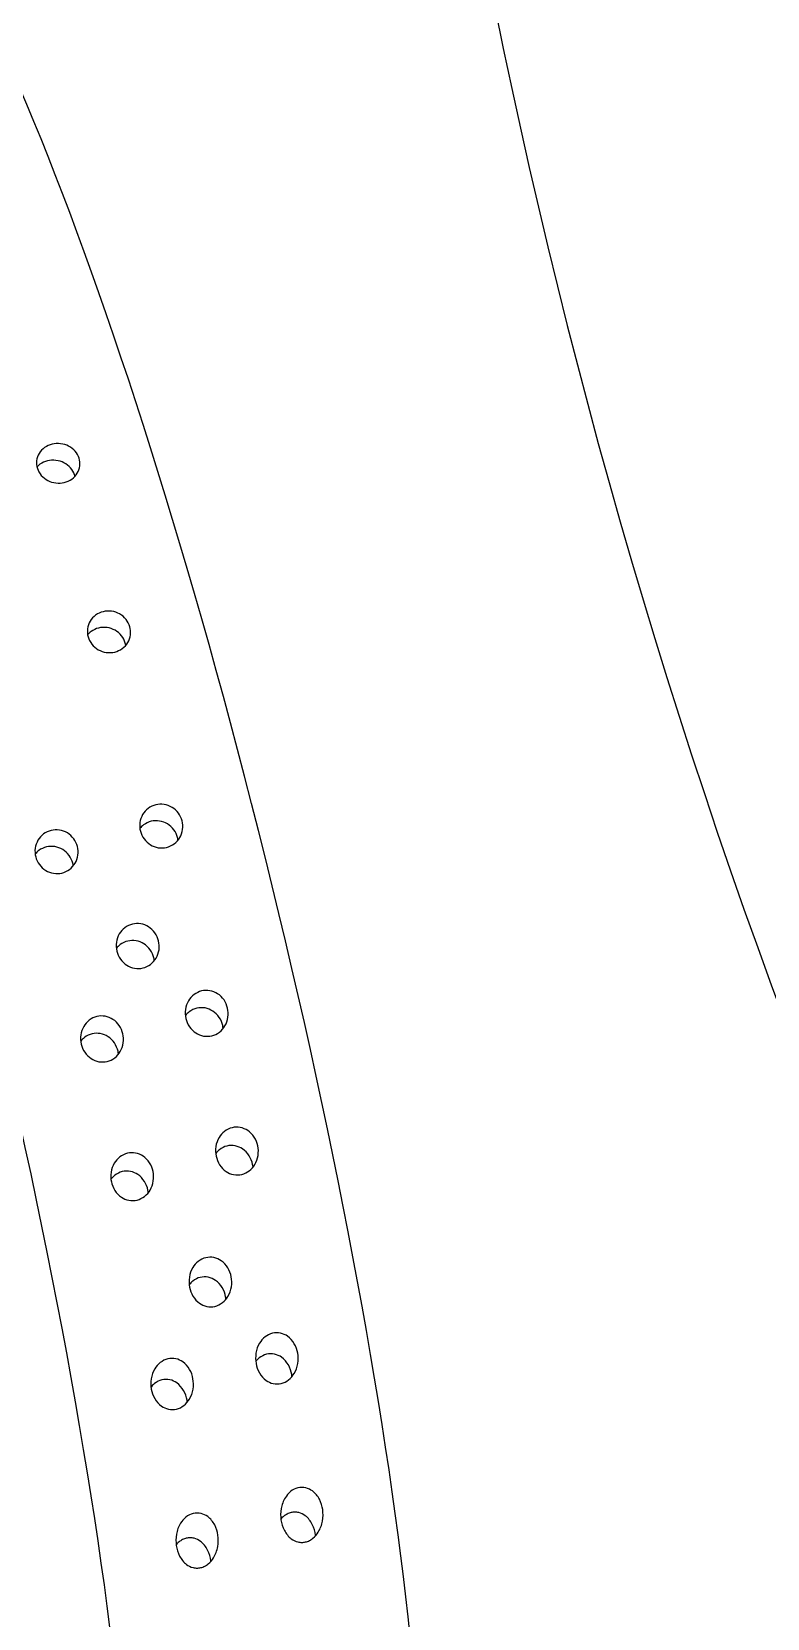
# Model space of a CAD drawing. Extents: x 648 to 724, y 789 to 934.
# Drawn here: x 713.121 to 714.371, y 842.642 to 845.337 of the extents above; entities that cross this region are included whole.
import ezdxf

# ---------------------------------------------------------------- set-up
doc = ezdxf.new("R2010")
doc.units = 0
doc.header["$MEASUREMENT"] = 0
doc.layers.add('1', color=4, linetype='Continuous')
doc.layers.add('1_CYAN', color=4, linetype='Continuous')

# ---------------------------------------------------------------- blocks, each defined once
blk = doc.blocks.new('2010GLOW')
at = {"layer": '1'}
for centre in [(65.2868, 38.2161), (64.7925, 38.0951)]:
    blk.add_ellipse(centre, major_axis=(-0.4457, 1.8213), ratio=0.145722, start_param=3.141593, end_param=6.283185, dxfattribs=at)
at = {"layer": '1', "color": 3}
for points, knots in [([(65.1988, 38.966), (65.1944, 38.9649), (65.1894, 38.9646), (65.1797, 38.9658), (65.1749, 38.9673), (65.1668, 38.9716), (65.1629, 38.9746), (65.1567, 38.9817), (65.1544, 38.9859), (65.1519, 38.994), (65.1514, 38.9986), (65.1524, 39.0075), (65.154, 39.0119), (65.1585, 39.0191), (65.1617, 39.0226), (65.1693, 39.028), (65.1738, 39.0299), (65.1827, 39.0321), (65.1877, 39.0325), (65.1974, 39.0313), (65.2022, 39.0298), (65.2103, 39.0256), (65.2142, 39.0226), (65.2204, 39.0155), (65.2227, 39.0114), (65.2253, 39.0032), (65.2258, 38.9986), (65.2247, 38.9897), (65.2231, 38.9853), (65.2186, 38.978), (65.2154, 38.9745), (65.2078, 38.9691), (65.2033, 38.9671), (65.1988, 38.966)], [0, 0, 0, 0, 0.0138713, 0.0138713, 0.0277426, 0.0277426, 0.0418409, 0.0418409, 0.0559392, 0.0559392, 0.0700768, 0.0700768, 0.0842144, 0.0842144, 0.0980898, 0.0980898, 0.1119652, 0.1119652, 0.1258405, 0.1258405, 0.1397159, 0.1397159, 0.1538535, 0.1538535, 0.1679911, 0.1679911, 0.1820894, 0.1820894, 0.1961877, 0.1961877, 0.210059, 0.210059, 0.2239303, 0.2239303, 0.2239303, 0.2239303]), ([(65.2169, 38.9764), (65.2166, 38.9773), (65.2164, 38.9782), (65.2148, 38.9832), (65.2125, 38.9873), (65.2063, 38.9944), (65.2024, 38.9974), (65.1943, 39.0015), (65.1895, 39.003), (65.1798, 39.0042), (65.1748, 39.0038), (65.1659, 39.0016), (65.1614, 38.9997), (65.1557, 38.9956), (65.154, 38.9941), (65.1525, 38.9925)], [0.05294318, 0.05294318, 0.05294318, 0.05294318, 0.055987, 0.055987, 0.07015487, 0.07015487, 0.08432275, 0.08432275, 0.0981971, 0.0981971, 0.11207146, 0.11207146, 0.12594581, 0.12594581, 0.1327949, 0.1327949, 0.1327949, 0.1327949]), ([(65.2846, 38.6781), (65.2801, 38.677), (65.2751, 38.6767), (65.2654, 38.6781), (65.2607, 38.6797), (65.2526, 38.6843), (65.2488, 38.6875), (65.2428, 38.6951), (65.2406, 38.6995), (65.2381, 38.7081), (65.2377, 38.7129), (65.2389, 38.7222), (65.2405, 38.7267), (65.245, 38.7343), (65.2483, 38.7379), (65.256, 38.7435), (65.2605, 38.7455), (65.2694, 38.7477), (65.2744, 38.748), (65.2841, 38.7466), (65.2888, 38.745), (65.2969, 38.7405), (65.3007, 38.7373), (65.3068, 38.7298), (65.309, 38.7254), (65.3114, 38.7168), (65.3118, 38.712), (65.3106, 38.7026), (65.309, 38.6981), (65.3045, 38.6905), (65.3012, 38.6868), (65.2935, 38.6812), (65.289, 38.6792), (65.2846, 38.6781)], [0, 0, 0, 0, 0.0138846, 0.0138846, 0.0277691, 0.0277691, 0.0416534, 0.0416534, 0.0555377, 0.0555377, 0.0694237, 0.0694237, 0.0833096, 0.0833096, 0.0971943, 0.0971943, 0.1110791, 0.1110791, 0.1249638, 0.1249638, 0.1388485, 0.1388485, 0.1527345, 0.1527345, 0.1666205, 0.1666205, 0.1805047, 0.1805047, 0.194389, 0.194389, 0.2082736, 0.2082736, 0.2221581, 0.2221581, 0.2221581, 0.2221581]), ([(65.3033, 38.6895), (65.3031, 38.6908), (65.3028, 38.6921), (65.3012, 38.6977), (65.299, 38.702), (65.293, 38.7096), (65.2891, 38.7127), (65.2811, 38.7172), (65.2764, 38.7189), (65.2666, 38.7202), (65.2616, 38.7199), (65.2527, 38.7177), (65.2482, 38.7157), (65.2422, 38.7113), (65.2402, 38.7095), (65.2385, 38.7075)], [0.05152079, 0.05152079, 0.05152079, 0.05152079, 0.05553775, 0.05553775, 0.06942391, 0.06942391, 0.08331008, 0.08331008, 0.09719486, 0.09719486, 0.11107963, 0.11107963, 0.12496441, 0.12496441, 0.13282261, 0.13282261, 0.13282261, 0.13282261]), ([(65.3728, 38.3463), (65.3684, 38.3452), (65.3634, 38.3449), (65.3538, 38.3465), (65.3491, 38.3483), (65.3412, 38.3532), (65.3374, 38.3566), (65.3315, 38.3647), (65.3293, 38.3693), (65.327, 38.3784), (65.3267, 38.3835), (65.328, 38.3933), (65.3297, 38.398), (65.3343, 38.4059), (65.3376, 38.4097), (65.3453, 38.4154), (65.3498, 38.4175), (65.3587, 38.4197), (65.3637, 38.4199), (65.3733, 38.4184), (65.378, 38.4166), (65.386, 38.4118), (65.3898, 38.4084), (65.3957, 38.4004), (65.3978, 38.3957), (65.4002, 38.3867), (65.4005, 38.3816), (65.3992, 38.3717), (65.3975, 38.367), (65.3928, 38.359), (65.3896, 38.3552), (65.3818, 38.3494), (65.3773, 38.3474), (65.3728, 38.3463)], [0, 0, 0, 0, 0.0138754, 0.0138754, 0.0277508, 0.0277508, 0.0418876, 0.0418876, 0.0560244, 0.0560244, 0.070122, 0.070122, 0.0842195, 0.0842195, 0.0980909, 0.0980909, 0.1119622, 0.1119622, 0.1258335, 0.1258335, 0.1397049, 0.1397049, 0.1538024, 0.1538024, 0.1679, 0.1679, 0.1820368, 0.1820368, 0.1961736, 0.1961736, 0.210049, 0.210049, 0.2239244, 0.2239244, 0.2239244, 0.2239244]), ([(65.1949, 38.3027), (65.1905, 38.3016), (65.1855, 38.3014), (65.1759, 38.303), (65.1712, 38.3048), (65.1633, 38.3096), (65.1595, 38.3131), (65.1536, 38.3211), (65.1514, 38.3258), (65.1491, 38.3349), (65.1487, 38.3399), (65.1501, 38.3497), (65.1518, 38.3545), (65.1564, 38.3624), (65.1597, 38.3661), (65.1674, 38.3719), (65.1719, 38.374), (65.1808, 38.3761), (65.1858, 38.3764), (65.1954, 38.3749), (65.2001, 38.3731), (65.2081, 38.3683), (65.2119, 38.3649), (65.2178, 38.3568), (65.2199, 38.3522), (65.2223, 38.3431), (65.2226, 38.338), (65.2213, 38.3282), (65.2196, 38.3234), (65.2149, 38.3154), (65.2116, 38.3117), (65.2039, 38.3059), (65.1994, 38.3038), (65.1949, 38.3027)], [0, 0, 0, 0, 0.0138754, 0.0138754, 0.0277508, 0.0277508, 0.0418876, 0.0418876, 0.0560244, 0.0560244, 0.070122, 0.070122, 0.0842195, 0.0842195, 0.0980909, 0.0980909, 0.1119622, 0.1119622, 0.1258335, 0.1258335, 0.1397049, 0.1397049, 0.1538024, 0.1538024, 0.1679, 0.1679, 0.1820368, 0.1820368, 0.1961736, 0.1961736, 0.210049, 0.210049, 0.2239244, 0.2239244, 0.2239244, 0.2239244]), ([(65.392, 38.3584), (65.3918, 38.36), (65.3915, 38.3615), (65.39, 38.3676), (65.3879, 38.3722), (65.3819, 38.3803), (65.3781, 38.3837), (65.3702, 38.3885), (65.3655, 38.3903), (65.3559, 38.3918), (65.3509, 38.3916), (65.342, 38.3894), (65.3375, 38.3874), (65.3313, 38.3827), (65.3291, 38.3806), (65.3273, 38.3784)], [0.05151258, 0.05151258, 0.05151258, 0.05151258, 0.05608271, 0.05608271, 0.07020559, 0.07020559, 0.08432848, 0.08432848, 0.0981983, 0.0981983, 0.11206812, 0.11206812, 0.12593795, 0.12593795, 0.13438506, 0.13438506, 0.13438506, 0.13438506]), ([(65.2141, 38.3149), (65.2139, 38.3165), (65.2136, 38.318), (65.2121, 38.324), (65.2099, 38.3287), (65.204, 38.3367), (65.2002, 38.3401), (65.1923, 38.345), (65.1876, 38.3468), (65.1779, 38.3483), (65.173, 38.348), (65.1641, 38.3459), (65.1596, 38.3438), (65.1533, 38.3392), (65.1512, 38.3371), (65.1494, 38.3349)], [0.05151258, 0.05151258, 0.05151258, 0.05151258, 0.05608271, 0.05608271, 0.07020559, 0.07020559, 0.08432848, 0.08432848, 0.0981983, 0.0981983, 0.11206812, 0.11206812, 0.12593795, 0.12593795, 0.13438506, 0.13438506, 0.13438506, 0.13438506]), ([(65.3326, 38.1414), (65.3281, 38.1403), (65.3232, 38.1401), (65.3136, 38.1417), (65.309, 38.1436), (65.3011, 38.1486), (65.2973, 38.1522), (65.2914, 38.1606), (65.2893, 38.1654), (65.2871, 38.1748), (65.2868, 38.18), (65.2882, 38.1901), (65.2899, 38.195), (65.2947, 38.2031), (65.2979, 38.2069), (65.3057, 38.2127), (65.3102, 38.2148), (65.3191, 38.217), (65.324, 38.2172), (65.3336, 38.2156), (65.3382, 38.2138), (65.3461, 38.2088), (65.3499, 38.2052), (65.3558, 38.1969), (65.3579, 38.1921), (65.3602, 38.1827), (65.3605, 38.1775), (65.3591, 38.1673), (65.3573, 38.1624), (65.3525, 38.1542), (65.3493, 38.1505), (65.3415, 38.1446), (65.337, 38.1425), (65.3326, 38.1414)], [0, 0, 0, 0, 0.0138608, 0.0138608, 0.0277216, 0.0277216, 0.0422229, 0.0422229, 0.0567241, 0.0567241, 0.0711596, 0.0711596, 0.0855951, 0.0855951, 0.0994487, 0.0994487, 0.1133024, 0.1133024, 0.127156, 0.127156, 0.1410097, 0.1410097, 0.1554452, 0.1554452, 0.1698806, 0.1698806, 0.1843819, 0.1843819, 0.1988832, 0.1988832, 0.212744, 0.212744, 0.2266048, 0.2266048, 0.2266048, 0.2266048]), ([(65.3518, 38.1538), (65.3516, 38.1554), (65.3514, 38.157), (65.3499, 38.1632), (65.3478, 38.168), (65.3419, 38.1764), (65.3381, 38.18), (65.3302, 38.185), (65.3256, 38.1868), (65.316, 38.1885), (65.311, 38.1882), (65.3022, 38.1861), (65.2977, 38.184), (65.2914, 38.1792), (65.2892, 38.1771), (65.2874, 38.1748)], [0.05216595, 0.05216595, 0.05216595, 0.05216595, 0.05687262, 0.05687262, 0.07137622, 0.07137622, 0.08587982, 0.08587982, 0.09972982, 0.09972982, 0.11357982, 0.11357982, 0.12742982, 0.12742982, 0.13602531, 0.13602531, 0.13602531, 0.13602531]), ([(65.4496, 38.0262), (65.4452, 38.0252), (65.4403, 38.025), (65.4308, 38.0267), (65.4262, 38.0286), (65.4183, 38.0337), (65.4145, 38.0374), (65.4087, 38.046), (65.4066, 38.051), (65.4044, 38.0606), (65.4041, 38.0659), (65.4056, 38.0763), (65.4074, 38.0813), (65.4122, 38.0896), (65.4155, 38.0934), (65.4232, 38.0992), (65.4277, 38.1013), (65.4366, 38.1035), (65.4415, 38.1037), (65.451, 38.102), (65.4556, 38.1002), (65.4635, 38.0951), (65.4673, 38.0914), (65.4732, 38.0828), (65.4752, 38.0779), (65.4774, 38.0683), (65.4777, 38.0629), (65.4762, 38.0525), (65.4744, 38.0474), (65.4695, 38.0392), (65.4663, 38.0354), (65.4585, 38.0294), (65.454, 38.0273), (65.4496, 38.0262)], [0, 0, 0, 0, 0.0138463, 0.0138463, 0.0276926, 0.0276926, 0.04258, 0.04258, 0.0574675, 0.0574675, 0.0722657, 0.0722657, 0.0870638, 0.0870638, 0.1008999, 0.1008999, 0.114736, 0.114736, 0.1285721, 0.1285721, 0.1424082, 0.1424082, 0.1572063, 0.1572063, 0.1720044, 0.1720044, 0.1868919, 0.1868919, 0.2017794, 0.2017794, 0.2156257, 0.2156257, 0.229472, 0.229472, 0.229472, 0.229472]), ([(65.2717, 37.9827), (65.2673, 37.9816), (65.2623, 37.9814), (65.2529, 37.9831), (65.2483, 37.985), (65.2404, 37.9902), (65.2366, 37.9939), (65.2307, 38.0025), (65.2287, 38.0074), (65.2265, 38.017), (65.2262, 38.0224), (65.2277, 38.0328), (65.2295, 38.0378), (65.2343, 38.046), (65.2375, 38.0498), (65.2453, 38.0557), (65.2498, 38.0578), (65.2586, 38.06), (65.2636, 38.0602), (65.2731, 38.0585), (65.2776, 38.0566), (65.2856, 38.0515), (65.2894, 38.0479), (65.2952, 38.0393), (65.2973, 38.0344), (65.2995, 38.0248), (65.2998, 38.0194), (65.2983, 38.009), (65.2965, 38.0039), (65.2916, 37.9956), (65.2884, 37.9918), (65.2806, 37.9859), (65.2761, 37.9838), (65.2717, 37.9827)], [0, 0, 0, 0, 0.0138463, 0.0138463, 0.0276926, 0.0276926, 0.04258, 0.04258, 0.0574675, 0.0574675, 0.0722657, 0.0722657, 0.0870638, 0.0870638, 0.1008999, 0.1008999, 0.114736, 0.114736, 0.1285721, 0.1285721, 0.1424082, 0.1424082, 0.1572063, 0.1572063, 0.1720044, 0.1720044, 0.1868919, 0.1868919, 0.2017794, 0.2017794, 0.2156257, 0.2156257, 0.229472, 0.229472, 0.229472, 0.229472]), ([(65.4688, 38.0387), (65.4687, 38.0404), (65.4684, 38.0419), (65.467, 38.0483), (65.4649, 38.0532), (65.459, 38.0619), (65.4552, 38.0656), (65.4473, 38.0707), (65.4427, 38.0726), (65.4333, 38.0743), (65.4283, 38.0741), (65.4195, 38.0719), (65.415, 38.0698), (65.4087, 38.065), (65.4065, 38.0629), (65.4047, 38.0605)], [0.05298666, 0.05298666, 0.05298666, 0.05298666, 0.05772049, 0.05772049, 0.07263637, 0.07263637, 0.08755225, 0.08755225, 0.10138253, 0.10138253, 0.1152128, 0.1152128, 0.12904308, 0.12904308, 0.13767704, 0.13767704, 0.13767704, 0.13767704]), ([(65.2909, 37.9952), (65.2907, 37.9968), (65.2905, 37.9984), (65.289, 38.0048), (65.287, 38.0097), (65.2811, 38.0183), (65.2773, 38.022), (65.2694, 38.0272), (65.2648, 38.0291), (65.2554, 38.0308), (65.2504, 38.0306), (65.2416, 38.0284), (65.2371, 38.0263), (65.2308, 38.0215), (65.2286, 38.0193), (65.2268, 38.017)], [0.05298666, 0.05298666, 0.05298666, 0.05298666, 0.05772049, 0.05772049, 0.07263637, 0.07263637, 0.08755225, 0.08755225, 0.10138253, 0.10138253, 0.1152128, 0.1152128, 0.12904308, 0.12904308, 0.13767704, 0.13767704, 0.13767704, 0.13767704]), ([(65.5005, 37.7908), (65.4961, 37.7897), (65.4912, 37.7895), (65.4819, 37.7914), (65.4775, 37.7933), (65.4696, 37.7986), (65.4658, 37.8026), (65.4599, 37.8117), (65.4579, 37.8169), (65.4558, 37.8269), (65.4555, 37.8325), (65.4572, 37.8434), (65.4591, 37.8487), (65.4641, 37.8572), (65.4673, 37.861), (65.475, 37.8669), (65.4795, 37.869), (65.4883, 37.8712), (65.4932, 37.8714), (65.5025, 37.8696), (65.507, 37.8677), (65.5149, 37.8624), (65.5187, 37.8585), (65.5246, 37.8494), (65.5266, 37.8443), (65.5287, 37.8342), (65.5289, 37.8286), (65.5272, 37.8176), (65.5253, 37.8123), (65.5203, 37.8038), (65.5171, 37.8), (65.5094, 37.794), (65.5049, 37.7919), (65.5005, 37.7908)], [0, 0, 0, 0, 0.0138155, 0.0138155, 0.0276309, 0.0276309, 0.043476, 0.043476, 0.059321, 0.059321, 0.075022, 0.075022, 0.090723, 0.090723, 0.1045202, 0.1045202, 0.1183174, 0.1183174, 0.1321146, 0.1321146, 0.1459118, 0.1459118, 0.1616127, 0.1616127, 0.1773137, 0.1773137, 0.1931588, 0.1931588, 0.2090038, 0.2090038, 0.2228193, 0.2228193, 0.2366348, 0.2366348, 0.2366348, 0.2366348]), ([(65.5195, 37.8032), (65.5194, 37.8048), (65.5191, 37.8063), (65.5178, 37.8128), (65.5158, 37.818), (65.51, 37.8272), (65.5061, 37.8311), (65.4982, 37.8365), (65.4938, 37.8384), (65.4845, 37.8402), (65.4796, 37.8401), (65.4708, 37.8379), (65.4663, 37.8358), (65.4601, 37.8309), (65.4579, 37.8288), (65.4561, 37.8265)], [0.05527731, 0.05527731, 0.05527731, 0.05527731, 0.05987506, 0.05987506, 0.07583478, 0.07583478, 0.09179451, 0.09179451, 0.10558106, 0.10558106, 0.1193676, 0.1193676, 0.13315415, 0.13315415, 0.14170505, 0.14170505, 0.14170505, 0.14170505]), ([(65.3226, 37.7472), (65.3181, 37.7461), (65.3133, 37.746), (65.304, 37.7478), (65.2996, 37.7498), (65.2917, 37.7551), (65.2878, 37.759), (65.282, 37.7682), (65.2799, 37.7733), (65.2778, 37.7834), (65.2776, 37.789), (65.2793, 37.7999), (65.2812, 37.8052), (65.2862, 37.8136), (65.2894, 37.8174), (65.2971, 37.8234), (65.3016, 37.8255), (65.3104, 37.8277), (65.3153, 37.8278), (65.3246, 37.8261), (65.3291, 37.8241), (65.337, 37.8188), (65.3408, 37.8149), (65.3467, 37.8059), (65.3487, 37.8007), (65.3508, 37.7907), (65.351, 37.7851), (65.3493, 37.7741), (65.3474, 37.7687), (65.3424, 37.7603), (65.3392, 37.7564), (65.3315, 37.7505), (65.327, 37.7483), (65.3226, 37.7472)], [0, 0, 0, 0, 0.0138155, 0.0138155, 0.0276309, 0.0276309, 0.043476, 0.043476, 0.059321, 0.059321, 0.075022, 0.075022, 0.090723, 0.090723, 0.1045202, 0.1045202, 0.1183174, 0.1183174, 0.1321146, 0.1321146, 0.1459118, 0.1459118, 0.1616127, 0.1616127, 0.1773137, 0.1773137, 0.1931588, 0.1931588, 0.2090038, 0.2090038, 0.2228193, 0.2228193, 0.2366348, 0.2366348, 0.2366348, 0.2366348]), ([(65.3416, 37.7597), (65.3415, 37.7612), (65.3412, 37.7627), (65.3399, 37.7692), (65.3379, 37.7744), (65.332, 37.7836), (65.3282, 37.7876), (65.3203, 37.7929), (65.3159, 37.7949), (65.3066, 37.7967), (65.3017, 37.7965), (65.2929, 37.7944), (65.2884, 37.7922), (65.2822, 37.7874), (65.28, 37.7852), (65.2782, 37.7829)], [0.05527731, 0.05527731, 0.05527731, 0.05527731, 0.05987506, 0.05987506, 0.07583478, 0.07583478, 0.09179451, 0.09179451, 0.10558106, 0.10558106, 0.1193676, 0.1193676, 0.13315415, 0.13315415, 0.14170505, 0.14170505, 0.14170505, 0.14170505]), ([(65.4549, 37.5667), (65.4505, 37.5656), (65.4456, 37.5655), (65.4365, 37.5675), (65.4323, 37.5694), (65.4244, 37.5749), (65.4205, 37.5791), (65.4146, 37.5888), (65.4127, 37.5942), (65.4107, 37.6047), (65.4105, 37.6105), (65.4123, 37.622), (65.4143, 37.6276), (65.4195, 37.6363), (65.4227, 37.6401), (65.4303, 37.646), (65.4348, 37.6482), (65.4436, 37.6503), (65.4484, 37.6505), (65.4576, 37.6486), (65.4619, 37.6466), (65.4698, 37.6412), (65.4737, 37.637), (65.4795, 37.6274), (65.4815, 37.622), (65.4835, 37.6116), (65.4837, 37.6057), (65.4818, 37.5941), (65.4798, 37.5885), (65.4745, 37.5798), (65.4713, 37.576), (65.4637, 37.57), (65.4593, 37.5678), (65.4549, 37.5667)], [0, 0, 0, 0, 0.0137869, 0.0137869, 0.0275738, 0.0275738, 0.0446423, 0.0446423, 0.0617107, 0.0617107, 0.0785623, 0.0785623, 0.0954139, 0.0954139, 0.1091701, 0.1091701, 0.1229264, 0.1229264, 0.1366826, 0.1366826, 0.1504388, 0.1504388, 0.1672904, 0.1672904, 0.184142, 0.184142, 0.2012104, 0.2012104, 0.2182789, 0.2182789, 0.2320658, 0.2320658, 0.2458527, 0.2458527, 0.2458527, 0.2458527]), ([(65.4736, 37.579), (65.4734, 37.5803), (65.4733, 37.5816), (65.472, 37.5882), (65.4701, 37.5937), (65.4643, 37.6034), (65.4603, 37.6077), (65.4524, 37.6132), (65.4481, 37.6152), (65.4391, 37.6171), (65.4343, 37.617), (65.4254, 37.6148), (65.421, 37.6127), (65.4149, 37.6079), (65.4129, 37.6058), (65.4111, 37.6035)], [0.05855005, 0.05855005, 0.05855005, 0.05855005, 0.06274523, 0.06274523, 0.08007431, 0.08007431, 0.09740339, 0.09740339, 0.1111441, 0.1111441, 0.12488481, 0.12488481, 0.13862551, 0.13862551, 0.14691934, 0.14691934, 0.14691934, 0.14691934]), ([(65.5675, 37.4357), (65.563, 37.4346), (65.5583, 37.4345), (65.5494, 37.4365), (65.5452, 37.4385), (65.5373, 37.4441), (65.5334, 37.4486), (65.5275, 37.4587), (65.5256, 37.4644), (65.5237, 37.4753), (65.5236, 37.4813), (65.5255, 37.4933), (65.5276, 37.4991), (65.533, 37.508), (65.5362, 37.5118), (65.5437, 37.5177), (65.5481, 37.5199), (65.5569, 37.5221), (65.5617, 37.5221), (65.5707, 37.5202), (65.5749, 37.5182), (65.5828, 37.5126), (65.5868, 37.5082), (65.5926, 37.4982), (65.5945, 37.4926), (65.5964, 37.4817), (65.5965, 37.4756), (65.5945, 37.4635), (65.5924, 37.4576), (65.587, 37.4487), (65.5838, 37.4449), (65.5763, 37.4389), (65.5719, 37.4367), (65.5675, 37.4357)], [0, 0, 0, 0, 0.0137694, 0.0137694, 0.0275389, 0.0275389, 0.045875, 0.045875, 0.0642111, 0.0642111, 0.0822466, 0.0822466, 0.1002822, 0.1002822, 0.114005, 0.114005, 0.1277279, 0.1277279, 0.1414507, 0.1414507, 0.1551736, 0.1551736, 0.1732091, 0.1732091, 0.1912446, 0.1912446, 0.2095807, 0.2095807, 0.2279168, 0.2279168, 0.2416863, 0.2416863, 0.2554557, 0.2554557, 0.2554557, 0.2554557]), ([(65.5857, 37.4475), (65.5856, 37.4486), (65.5855, 37.4497), (65.5844, 37.4562), (65.5825, 37.462), (65.5766, 37.4723), (65.5727, 37.4768), (65.5647, 37.4825), (65.5606, 37.4845), (65.5517, 37.4865), (65.547, 37.4864), (65.5382, 37.4842), (65.5338, 37.4821), (65.5279, 37.4774), (65.5259, 37.4754), (65.5242, 37.4733)], [0.06228793, 0.06228793, 0.06228793, 0.06228793, 0.06587176, 0.06587176, 0.08466047, 0.08466047, 0.10344918, 0.10344918, 0.11715342, 0.11715342, 0.13085765, 0.13085765, 0.14456189, 0.14456189, 0.15250533, 0.15250533, 0.15250533, 0.15250533]), ([(65.3895, 37.3921), (65.3851, 37.391), (65.3804, 37.391), (65.3715, 37.393), (65.3673, 37.395), (65.3594, 37.4006), (65.3555, 37.405), (65.3496, 37.4152), (65.3477, 37.4208), (65.3458, 37.4317), (65.3456, 37.4378), (65.3476, 37.4497), (65.3497, 37.4556), (65.3551, 37.4645), (65.3582, 37.4682), (65.3658, 37.4742), (65.3702, 37.4764), (65.379, 37.4785), (65.3838, 37.4786), (65.3928, 37.4767), (65.397, 37.4747), (65.4049, 37.4691), (65.4088, 37.4647), (65.4147, 37.4547), (65.4166, 37.4491), (65.4185, 37.4382), (65.4186, 37.432), (65.4166, 37.42), (65.4145, 37.4141), (65.4091, 37.4052), (65.4059, 37.4014), (65.3984, 37.3954), (65.394, 37.3932), (65.3895, 37.3921)], [0, 0, 0, 0, 0.0137694, 0.0137694, 0.0275389, 0.0275389, 0.045875, 0.045875, 0.0642111, 0.0642111, 0.0822466, 0.0822466, 0.1002822, 0.1002822, 0.114005, 0.114005, 0.1277279, 0.1277279, 0.1414507, 0.1414507, 0.1551736, 0.1551736, 0.1732091, 0.1732091, 0.1912446, 0.1912446, 0.2095807, 0.2095807, 0.2279168, 0.2279168, 0.2416863, 0.2416863, 0.2554557, 0.2554557, 0.2554557, 0.2554557]), ([(65.4078, 37.404), (65.4077, 37.4051), (65.4076, 37.4062), (65.4065, 37.4127), (65.4046, 37.4185), (65.3987, 37.4288), (65.3948, 37.4333), (65.3868, 37.439), (65.3827, 37.441), (65.3738, 37.4429), (65.3691, 37.4429), (65.3603, 37.4407), (65.3559, 37.4385), (65.3499, 37.4338), (65.348, 37.4318), (65.3462, 37.4297)], [0.06228793, 0.06228793, 0.06228793, 0.06228793, 0.06587176, 0.06587176, 0.08466047, 0.08466047, 0.10344918, 0.10344918, 0.11715342, 0.11715342, 0.13085765, 0.13085765, 0.14456189, 0.14456189, 0.15250533, 0.15250533, 0.15250533, 0.15250533]), ([(65.6089, 37.1665), (65.6067, 37.1659), (65.6045, 37.1657), (65.6, 37.1657), (65.5978, 37.166), (65.5915, 37.1676), (65.5876, 37.1696), (65.5797, 37.1756), (65.5757, 37.1806), (65.5698, 37.1918), (65.5679, 37.1981), (65.5662, 37.2099), (65.5662, 37.2165), (65.5685, 37.2296), (65.5709, 37.2361), (65.5767, 37.2454), (65.5797, 37.2492), (65.5871, 37.2551), (65.5914, 37.2573), (65.6002, 37.2594), (65.6049, 37.2594), (65.6134, 37.2574), (65.6173, 37.2554), (65.6254, 37.2495), (65.6294, 37.2445), (65.6353, 37.2334), (65.6371, 37.2273), (65.6388, 37.2154), (65.6387, 37.2087), (65.6363, 37.1954), (65.6339, 37.1888), (65.628, 37.1795), (65.625, 37.1758), (65.6195, 37.1713), (65.6175, 37.17), (65.6133, 37.1678), (65.6111, 37.167), (65.6089, 37.1665)], [0, 0, 0, 0, 0.0068896, 0.0068896, 0.0137791, 0.0137791, 0.0275583, 0.0275583, 0.0493984, 0.0493984, 0.0712384, 0.0712384, 0.0924883, 0.0924883, 0.1137382, 0.1137382, 0.1274079, 0.1274079, 0.1410777, 0.1410777, 0.1547474, 0.1547474, 0.1684171, 0.1684171, 0.189667, 0.189667, 0.2109169, 0.2109169, 0.2327569, 0.2327569, 0.254597, 0.254597, 0.2683762, 0.2683762, 0.2752657, 0.2752657, 0.2821553, 0.2821553, 0.2821553, 0.2821553]), ([(65.431, 37.1229), (65.4288, 37.1224), (65.4266, 37.1221), (65.4221, 37.1222), (65.4199, 37.1224), (65.4135, 37.124), (65.4097, 37.126), (65.4017, 37.132), (65.3977, 37.137), (65.3919, 37.1483), (65.39, 37.1546), (65.3883, 37.1664), (65.3883, 37.173), (65.3906, 37.1861), (65.3929, 37.1926), (65.3988, 37.2019), (65.4018, 37.2056), (65.4092, 37.2115), (65.4135, 37.2137), (65.4223, 37.2159), (65.4269, 37.2159), (65.4355, 37.2139), (65.4394, 37.2119), (65.4475, 37.2059), (65.4515, 37.201), (65.4573, 37.1899), (65.4591, 37.1837), (65.4608, 37.1719), (65.4608, 37.1652), (65.4584, 37.1519), (65.456, 37.1453), (65.4501, 37.1359), (65.4471, 37.1322), (65.4416, 37.1278), (65.4396, 37.1264), (65.4354, 37.1243), (65.4332, 37.1235), (65.431, 37.1229)], [0, 0, 0, 0, 0.0068896, 0.0068896, 0.0137791, 0.0137791, 0.0275583, 0.0275583, 0.0493984, 0.0493984, 0.0712384, 0.0712384, 0.0924883, 0.0924883, 0.1137382, 0.1137382, 0.1274079, 0.1274079, 0.1410777, 0.1410777, 0.1547474, 0.1547474, 0.1684171, 0.1684171, 0.189667, 0.189667, 0.2109169, 0.2109169, 0.2327569, 0.2327569, 0.254597, 0.254597, 0.2683762, 0.2683762, 0.2752657, 0.2752657, 0.2821553, 0.2821553, 0.2821553, 0.2821553]), ([(65.6258, 37.1771), (65.6258, 37.1774), (65.6258, 37.1776), (65.625, 37.1839), (65.6232, 37.1903), (65.6174, 37.202), (65.6134, 37.2072), (65.6052, 37.2133), (65.6014, 37.2153), (65.5952, 37.2169), (65.593, 37.2172), (65.5885, 37.2172), (65.5863, 37.2169), (65.5819, 37.2158), (65.5798, 37.215), (65.5756, 37.2129), (65.5736, 37.2116), (65.57, 37.2087), (65.5684, 37.2071), (65.5669, 37.2054)], [0.07451048, 0.07451048, 0.07451048, 0.07451048, 0.0754781, 0.0754781, 0.09854089, 0.09854089, 0.12160367, 0.12160367, 0.13525987, 0.13525987, 0.14208797, 0.14208797, 0.14891607, 0.14891607, 0.15574416, 0.15574416, 0.16257226, 0.16257226, 0.16931395, 0.16931395, 0.16931395, 0.16931395]), ([(65.4479, 37.1336), (65.4479, 37.1338), (65.4479, 37.1341), (65.4471, 37.1404), (65.4453, 37.1468), (65.4395, 37.1585), (65.4354, 37.1637), (65.4273, 37.1698), (65.4235, 37.1718), (65.4172, 37.1733), (65.4151, 37.1736), (65.4106, 37.1736), (65.4084, 37.1734), (65.404, 37.1723), (65.4018, 37.1715), (65.3977, 37.1694), (65.3957, 37.1681), (65.3921, 37.1651), (65.3905, 37.1635), (65.389, 37.1618)], [0.07451048, 0.07451048, 0.07451048, 0.07451048, 0.0754781, 0.0754781, 0.09854089, 0.09854089, 0.12160367, 0.12160367, 0.13525987, 0.13525987, 0.14208797, 0.14208797, 0.14891607, 0.14891607, 0.15574416, 0.15574416, 0.16257226, 0.16257226, 0.16931395, 0.16931395, 0.16931395, 0.16931395])]:
    blk.add_open_spline(points, degree=3, knots=knots, dxfattribs=at)
at = {"layer": '1_CYAN', "color": 3}
blk.add_arc((77.0324, 42.0173), 11.3266, 179.9106, 202.27436, dxfattribs=at)

msp = doc.modelspace()

# ---------------------------------------------------------------- block references
at = {"layer": '1'}
msp.add_blockref('2010GLOW', (647.9779, 805.6054), dxfattribs=at)

doc.saveas('drawing.dxf')
